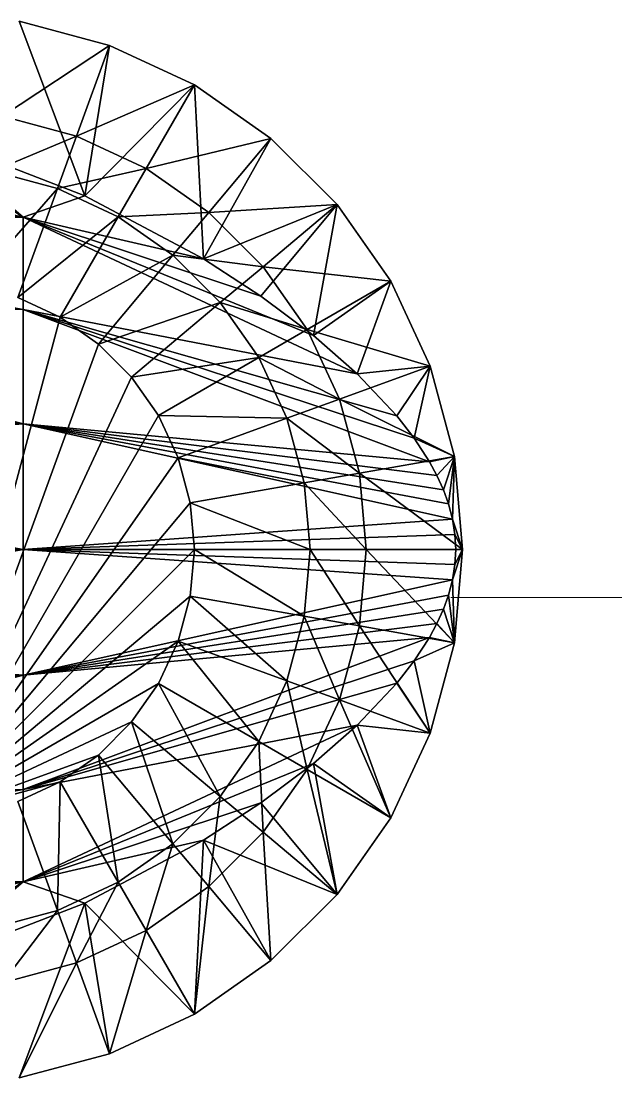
# Model space of a CAD drawing. Header units: inches. Extents: x 0 to 46333, y 12439 to 30520.
# Drawn here: x 13903.2 to 13945.4, y 18707.9 to 18782.9 of the extents above; entities that cross this region are included whole.
import ezdxf

# ---------------------------------------------------------------- set-up
doc = ezdxf.new("R2010")
doc.units = ezdxf.units.IN
doc.header["$MEASUREMENT"] = 0
doc.layers.add('DLX_FL1_LUM', color=7, linetype='Continuous', true_color=0xffd400)
doc.layers.add('WIRING', color=3, linetype='Continuous', lineweight=0)

msp = doc.modelspace()

# ---------------------------------------------------------------- linework, layer by layer
at = {"layer": 'DLX_FL1_LUM'}
for points in [[(13909.447, 18781.228, 0), (13903.034, 18782.946, 0)], [(13907.696, 18770.548, 0), (13903.034, 18782.946, 0)], [(13903.034, 18782.946, 0), (13909.447, 18781.228, 0)], [(13903.034, 18782.946, 0), (13907.696, 18770.548, 0)], [(13901.843, 18776.194, 0), (13909.447, 18781.228, 0)], [(13909.447, 18781.228, 0), (13901.843, 18776.194, 0)], [(13909.447, 18781.228, 0), (13907.101, 18774.785, 0)], [(13907.101, 18774.785, 0), (13909.447, 18781.228, 0)], [(13907.696, 18770.548, 0), (13909.447, 18781.228, 0)], [(13909.447, 18781.228, 0), (13907.696, 18770.548, 0)], [(13915.464, 18778.422, 0), (13909.447, 18781.228, 0)], [(13909.447, 18781.228, 0), (13915.464, 18778.422, 0)], [(13907.101, 18774.785, 0), (13915.464, 18778.422, 0)], [(13915.464, 18778.422, 0), (13907.101, 18774.785, 0)], [(13915.464, 18778.422, 0), (13907.696, 18770.548, 0)], [(13907.696, 18770.548, 0), (13915.464, 18778.422, 0)], [(13915.464, 18778.422, 0), (13912.036, 18772.484, 0)], [(13912.036, 18772.484, 0), (13915.464, 18778.422, 0)], [(13920.903, 18774.614, 0), (13915.464, 18778.422, 0)], [(13915.464, 18778.422, 0), (13920.903, 18774.614, 0)], [(13916.104, 18766.06, 0), (13915.464, 18778.422, 0)], [(13915.464, 18778.422, 0), (13916.104, 18766.06, 0)], [(13868.679, 18776.866, 0), (13903.301, 18769.018, 0)], [(13903.301, 18769.018, 0), (13868.679, 18776.866, 0)], [(13892.659, 18776.018, 0), (13903.301, 18769.018, 0)], [(13903.301, 18769.018, 0), (13892.659, 18776.018, 0)], [(13901.843, 18776.194, 0), (13907.101, 18774.785, 0)], [(13907.101, 18774.785, 0), (13901.843, 18776.194, 0)], [(13907.696, 18770.548, 0), (13896.42, 18774.91, 0)], [(13896.42, 18774.91, 0), (13903.301, 18769.018, 0)], [(13903.301, 18769.018, 0), (13896.42, 18774.91, 0)], [(13896.42, 18774.91, 0), (13907.696, 18770.548, 0)], [(13901.154, 18772.287, 0), (13907.101, 18774.785, 0)], [(13907.101, 18774.785, 0), (13901.154, 18772.287, 0)], [(13907.101, 18774.785, 0), (13905.745, 18771.057, 0)], [(13905.745, 18771.057, 0), (13907.101, 18774.785, 0)], [(13907.101, 18774.785, 0), (13912.036, 18772.484, 0)], [(13912.036, 18772.484, 0), (13907.101, 18774.785, 0)], [(13912.036, 18772.484, 0), (13920.903, 18774.614, 0)], [(13920.903, 18774.614, 0), (13912.036, 18772.484, 0)], [(13920.903, 18774.614, 0), (13916.104, 18766.06, 0)], [(13916.104, 18766.06, 0), (13920.903, 18774.614, 0)], [(13920.903, 18774.614, 0), (13916.495, 18769.361, 0)], [(13916.495, 18769.361, 0), (13920.903, 18774.614, 0)], [(13925.597, 18769.918, 0), (13920.903, 18774.614, 0)], [(13920.903, 18774.614, 0), (13925.597, 18769.918, 0)], [(13903.301, 18769.018, 0), (13868.679, 18773.229, 0)], [(13868.679, 18773.229, 0), (13903.301, 18769.018, 0)], [(13901.154, 18772.287, 0), (13905.745, 18771.057, 0)], [(13905.745, 18771.057, 0), (13901.154, 18772.287, 0)], [(13905.745, 18771.057, 0), (13912.036, 18772.484, 0)], [(13912.036, 18772.484, 0), (13905.745, 18771.057, 0)], [(13912.036, 18772.484, 0), (13910.052, 18769.049, 0)], [(13910.052, 18769.049, 0), (13912.036, 18772.484, 0)], [(13912.036, 18772.484, 0), (13916.495, 18769.361, 0)], [(13916.495, 18769.361, 0), (13912.036, 18772.484, 0)], [(13899.727, 18764.192, 0), (13905.745, 18771.057, 0)], [(13905.745, 18771.057, 0), (13899.727, 18764.192, 0)], [(13905.745, 18771.057, 0), (13902.933, 18763.332, 0)], [(13902.933, 18763.332, 0), (13905.745, 18771.057, 0)], [(13905.745, 18771.057, 0), (13910.052, 18769.049, 0)], [(13910.052, 18769.049, 0), (13905.745, 18771.057, 0)], [(13907.696, 18770.548, 0), (13903.301, 18769.018, 0)], [(13903.301, 18769.018, 0), (13907.696, 18770.548, 0)], [(13916.104, 18766.06, 0), (13907.696, 18770.548, 0)], [(13907.696, 18770.548, 0), (13916.104, 18766.06, 0)], [(13910.052, 18769.049, 0), (13916.495, 18769.361, 0)], [(13916.495, 18769.361, 0), (13910.052, 18769.049, 0)], [(13916.495, 18769.361, 0), (13913.945, 18766.322, 0)], [(13913.945, 18766.322, 0), (13916.495, 18769.361, 0)], [(13925.597, 18769.918, 0), (13916.104, 18766.06, 0)], [(13916.104, 18766.06, 0), (13925.597, 18769.918, 0)], [(13916.495, 18769.361, 0), (13925.597, 18769.918, 0)], [(13925.597, 18769.918, 0), (13916.495, 18769.361, 0)], [(13916.495, 18769.361, 0), (13920.344, 18765.512, 0)], [(13920.344, 18765.512, 0), (13916.495, 18769.361, 0)], [(13920.194, 18763.415, 0), (13925.597, 18769.918, 0)], [(13925.597, 18769.918, 0), (13920.194, 18763.415, 0)], [(13925.597, 18769.918, 0), (13920.344, 18765.512, 0)], [(13920.344, 18765.512, 0), (13925.597, 18769.918, 0)], [(13923.923, 18760.629, 0), (13925.597, 18769.918, 0)], [(13925.597, 18769.918, 0), (13923.923, 18760.629, 0)], [(13929.405, 18764.479, 0), (13925.597, 18769.918, 0)], [(13925.597, 18769.918, 0), (13929.405, 18764.479, 0)], [(13868.679, 18768.752, 0), (13903.301, 18769.018, 0)], [(13903.301, 18769.018, 0), (13868.679, 18768.752, 0)], [(13903.3, 18762.479, 0), (13868.679, 18768.752, 0)], [(13868.679, 18768.752, 0), (13903.3, 18762.479, 0)], [(13902.933, 18763.332, 0), (13910.052, 18769.049, 0)], [(13910.052, 18769.049, 0), (13902.933, 18763.332, 0)], [(13903.301, 18769.018, 0), (13903.3, 18762.479, 0)], [(13903.3, 18762.479, 0), (13903.301, 18769.018, 0)], [(13903.301, 18769.018, 0), (13916.104, 18766.06, 0)], [(13920.194, 18763.415, 0), (13903.301, 18769.018, 0)], [(13903.301, 18769.018, 0), (13920.194, 18763.415, 0)], [(13923.923, 18760.629, 0), (13903.301, 18769.018, 0)], [(13903.301, 18769.018, 0), (13923.923, 18760.629, 0)], [(13927.012, 18757.904, 0), (13903.301, 18769.018, 0)], [(13916.104, 18766.06, 0), (13903.301, 18769.018, 0)], [(13903.301, 18769.018, 0), (13927.012, 18757.904, 0)], [(13910.052, 18769.049, 0), (13905.942, 18761.929, 0)], [(13905.942, 18761.929, 0), (13910.052, 18769.049, 0)], [(13910.052, 18769.049, 0), (13913.945, 18766.322, 0)], [(13913.945, 18766.322, 0), (13910.052, 18769.049, 0)], [(13905.942, 18761.929, 0), (13913.945, 18766.322, 0)], [(13913.945, 18766.322, 0), (13905.942, 18761.929, 0)], [(13913.945, 18766.322, 0), (13908.66, 18760.025, 0)], [(13908.66, 18760.025, 0), (13913.945, 18766.322, 0)], [(13913.945, 18766.322, 0), (13920.344, 18765.512, 0)], [(13920.344, 18765.512, 0), (13913.945, 18766.322, 0)], [(13913.945, 18766.322, 0), (13917.305, 18762.961, 0)], [(13917.305, 18762.961, 0), (13913.945, 18766.322, 0)], [(13920.194, 18763.415, 0), (13916.104, 18766.06, 0)], [(13916.104, 18766.06, 0), (13920.194, 18763.415, 0)], [(13920.344, 18765.512, 0), (13917.305, 18762.961, 0)], [(13917.305, 18762.961, 0), (13920.344, 18765.512, 0)], [(13920.344, 18765.512, 0), (13929.405, 18764.479, 0)], [(13929.405, 18764.479, 0), (13920.344, 18765.512, 0)], [(13920.344, 18765.512, 0), (13923.467, 18761.052, 0)], [(13923.467, 18761.052, 0), (13920.344, 18765.512, 0)], [(13929.405, 18764.479, 0), (13923.467, 18761.052, 0)], [(13923.467, 18761.052, 0), (13929.405, 18764.479, 0)], [(13929.405, 18764.479, 0), (13923.923, 18760.629, 0)], [(13923.923, 18760.629, 0), (13929.405, 18764.479, 0)], [(13927.012, 18757.904, 0), (13929.405, 18764.479, 0)], [(13929.405, 18764.479, 0), (13927.012, 18757.904, 0)], [(13932.211, 18758.462, 0), (13929.405, 18764.479, 0)], [(13929.405, 18764.479, 0), (13932.211, 18758.462, 0)], [(13868.679, 18763.569, 0), (13903.3, 18754.369, 0)], [(13903.3, 18754.369, 0), (13868.679, 18763.569, 0)], [(13868.679, 18763.569, 0), (13903.3, 18762.479, 0)], [(13903.3, 18762.479, 0), (13868.679, 18763.569, 0)], [(13902.933, 18763.332, 0), (13905.942, 18761.929, 0)], [(13905.942, 18761.929, 0), (13902.933, 18763.332, 0)], [(13923.923, 18760.629, 0), (13920.194, 18763.415, 0)], [(13920.194, 18763.415, 0), (13923.923, 18760.629, 0)], [(13903.3, 18762.479, 0), (13903.3, 18754.369, 0)], [(13903.3, 18762.479, 0), (13929.839, 18754.914, 0)], [(13931.059, 18753.337, 0), (13903.3, 18762.479, 0)], [(13903.3, 18762.479, 0), (13931.059, 18753.337, 0)], [(13932.151, 18751.67, 0), (13903.3, 18762.479, 0)], [(13903.3, 18762.479, 0), (13927.012, 18757.904, 0)], [(13929.839, 18754.914, 0), (13903.3, 18762.479, 0)], [(13903.3, 18762.479, 0), (13932.151, 18751.67, 0)], [(13903.3, 18754.369, 0), (13903.3, 18762.479, 0)], [(13927.012, 18757.904, 0), (13903.3, 18762.479, 0)], [(13908.66, 18760.025, 0), (13917.305, 18762.961, 0)], [(13917.305, 18762.961, 0), (13908.66, 18760.025, 0)], [(13917.305, 18762.961, 0), (13911.008, 18757.677, 0)], [(13911.008, 18757.677, 0), (13917.305, 18762.961, 0)], [(13917.305, 18762.961, 0), (13923.467, 18761.052, 0)], [(13923.467, 18761.052, 0), (13917.305, 18762.961, 0)], [(13917.305, 18762.961, 0), (13920.031, 18759.068, 0)], [(13920.031, 18759.068, 0), (13917.305, 18762.961, 0)], [(13905.942, 18761.929, 0), (13896.418, 18726.393, 0)], [(13896.418, 18726.393, 0), (13905.942, 18761.929, 0)], [(13905.942, 18761.929, 0), (13908.66, 18760.025, 0)], [(13908.66, 18760.025, 0), (13905.942, 18761.929, 0)], [(13923.467, 18761.052, 0), (13920.031, 18759.068, 0)], [(13920.031, 18759.068, 0), (13923.467, 18761.052, 0)], [(13923.467, 18761.052, 0), (13932.211, 18758.462, 0)], [(13932.211, 18758.462, 0), (13923.467, 18761.052, 0)], [(13923.467, 18761.052, 0), (13925.768, 18756.117, 0)], [(13925.768, 18756.117, 0), (13923.467, 18761.052, 0)], [(13927.012, 18757.904, 0), (13923.923, 18760.629, 0)], [(13923.923, 18760.629, 0), (13927.012, 18757.904, 0)], [(13908.66, 18760.025, 0), (13896.418, 18726.393, 0)], [(13896.418, 18726.393, 0), (13908.66, 18760.025, 0)], [(13908.66, 18760.025, 0), (13911.008, 18757.677, 0)], [(13911.008, 18757.677, 0), (13908.66, 18760.025, 0)], [(13911.008, 18757.677, 0), (13920.031, 18759.068, 0)], [(13920.031, 18759.068, 0), (13911.008, 18757.677, 0)], [(13920.031, 18759.068, 0), (13912.912, 18754.959, 0)], [(13912.912, 18754.959, 0), (13920.031, 18759.068, 0)], [(13920.031, 18759.068, 0), (13925.768, 18756.117, 0)], [(13925.768, 18756.117, 0), (13920.031, 18759.068, 0)], [(13920.031, 18759.068, 0), (13922.039, 18754.761, 0)], [(13922.039, 18754.761, 0), (13920.031, 18759.068, 0)], [(13932.211, 18758.462, 0), (13925.768, 18756.117, 0)], [(13925.768, 18756.117, 0), (13932.211, 18758.462, 0)], [(13932.211, 18758.462, 0), (13927.012, 18757.904, 0)], [(13927.012, 18757.904, 0), (13932.211, 18758.462, 0)], [(13929.839, 18754.914, 0), (13932.211, 18758.462, 0)], [(13932.211, 18758.462, 0), (13929.839, 18754.914, 0)], [(13931.059, 18753.337, 0), (13932.211, 18758.462, 0)], [(13932.211, 18758.462, 0), (13931.059, 18753.337, 0)], [(13933.929, 18752.049, 0), (13932.211, 18758.462, 0)], [(13932.211, 18758.462, 0), (13933.929, 18752.049, 0)], [(13903.3, 18754.369, 0), (13868.678, 18757.839, 0)], [(13868.678, 18757.839, 0), (13903.3, 18754.369, 0)], [(13911.008, 18757.677, 0), (13896.418, 18726.393, 0)], [(13896.418, 18726.393, 0), (13911.008, 18757.677, 0)], [(13911.008, 18757.677, 0), (13912.912, 18754.959, 0)], [(13912.912, 18754.959, 0), (13911.008, 18757.677, 0)], [(13929.839, 18754.914, 0), (13927.012, 18757.904, 0)], [(13927.012, 18757.904, 0), (13929.839, 18754.914, 0)], [(13925.768, 18756.117, 0), (13922.039, 18754.761, 0)], [(13922.039, 18754.761, 0), (13925.768, 18756.117, 0)], [(13925.768, 18756.117, 0), (13933.929, 18752.049, 0)], [(13933.929, 18752.049, 0), (13925.768, 18756.117, 0)], [(13925.768, 18756.117, 0), (13927.177, 18750.859, 0)], [(13927.177, 18750.859, 0), (13925.768, 18756.117, 0)], [(13912.912, 18754.959, 0), (13896.418, 18726.393, 0)], [(13896.418, 18726.393, 0), (13912.912, 18754.959, 0)], [(13912.912, 18754.959, 0), (13922.039, 18754.761, 0)], [(13922.039, 18754.761, 0), (13912.912, 18754.959, 0)], [(13912.912, 18754.959, 0), (13914.314, 18751.95, 0)], [(13914.314, 18751.95, 0), (13912.912, 18754.959, 0)], [(13868.678, 18751.733, 0), (13903.3, 18754.369, 0)], [(13903.3, 18754.369, 0), (13868.678, 18751.733, 0)], [(13903.3, 18754.369, 0), (13903.3, 18745.436, 0)], [(13903.3, 18754.369, 0), (13932.151, 18751.67, 0)], [(13932.68, 18750.692, 0), (13903.3, 18754.369, 0)], [(13903.3, 18754.369, 0), (13933.144, 18749.68, 0)], [(13933.502, 18748.675, 0), (13903.3, 18754.369, 0)], [(13903.3, 18754.369, 0), (13933.502, 18748.675, 0)], [(13933.782, 18747.596, 0), (13903.3, 18754.369, 0)], [(13903.3, 18754.369, 0), (13932.68, 18750.692, 0)], [(13933.144, 18749.68, 0), (13903.3, 18754.369, 0)], [(13903.3, 18754.369, 0), (13933.782, 18747.596, 0)], [(13903.3, 18745.436, 0), (13903.3, 18754.369, 0)], [(13932.151, 18751.67, 0), (13903.3, 18754.369, 0)], [(13922.039, 18754.761, 0), (13914.314, 18751.95, 0)], [(13914.314, 18751.95, 0), (13922.039, 18754.761, 0)], [(13922.039, 18754.761, 0), (13927.177, 18750.859, 0)], [(13927.177, 18750.859, 0), (13922.039, 18754.761, 0)], [(13922.039, 18754.761, 0), (13923.269, 18750.171, 0)], [(13923.269, 18750.171, 0), (13922.039, 18754.761, 0)], [(13931.059, 18753.337, 0), (13929.839, 18754.914, 0)], [(13929.839, 18754.914, 0), (13931.059, 18753.337, 0)], [(13933.929, 18752.049, 0), (13931.059, 18753.337, 0)], [(13931.059, 18753.337, 0), (13933.929, 18752.049, 0)], [(13932.151, 18751.67, 0), (13931.059, 18753.337, 0)], [(13931.059, 18753.337, 0), (13932.151, 18751.67, 0)], [(13914.314, 18751.95, 0), (13896.418, 18726.393, 0)], [(13896.418, 18726.393, 0), (13914.314, 18751.95, 0)], [(13914.314, 18751.95, 0), (13923.269, 18750.171, 0)], [(13923.269, 18750.171, 0), (13914.314, 18751.95, 0)], [(13914.314, 18751.95, 0), (13915.174, 18748.743, 0)], [(13915.174, 18748.743, 0), (13914.314, 18751.95, 0)], [(13933.929, 18752.049, 0), (13927.177, 18750.859, 0)], [(13927.177, 18750.859, 0), (13933.929, 18752.049, 0)], [(13932.151, 18751.67, 0), (13933.929, 18752.049, 0)], [(13933.929, 18752.049, 0), (13932.151, 18751.67, 0)], [(13932.68, 18750.692, 0), (13933.929, 18752.049, 0)], [(13933.929, 18752.049, 0), (13932.68, 18750.692, 0)], [(13933.144, 18749.68, 0), (13933.929, 18752.049, 0)], [(13933.929, 18752.049, 0), (13933.144, 18749.68, 0)], [(13933.502, 18748.675, 0), (13933.929, 18752.049, 0)], [(13933.929, 18752.049, 0), (13933.502, 18748.675, 0)], [(13933.782, 18747.596, 0), (13933.929, 18752.049, 0)], [(13933.929, 18752.049, 0), (13933.782, 18747.596, 0)], [(13934.507, 18745.435, 0), (13933.929, 18752.049, 0)], [(13933.929, 18752.049, 0), (13934.507, 18745.435, 0)], [(13868.678, 18751.733, 0), (13903.3, 18745.436, 0)], [(13903.3, 18745.436, 0), (13868.678, 18751.733, 0)], [(13932.68, 18750.692, 0), (13932.151, 18751.67, 0)], [(13932.151, 18751.67, 0), (13932.68, 18750.692, 0)], [(13927.177, 18750.859, 0), (13923.269, 18750.171, 0)], [(13923.269, 18750.171, 0), (13927.177, 18750.859, 0)], [(13927.177, 18750.859, 0), (13934.507, 18745.435, 0)], [(13934.507, 18745.435, 0), (13927.177, 18750.859, 0)], [(13927.177, 18750.859, 0), (13927.651, 18745.436, 0)], [(13927.651, 18745.436, 0), (13927.177, 18750.859, 0)], [(13933.144, 18749.68, 0), (13932.68, 18750.692, 0)], [(13932.68, 18750.692, 0), (13933.144, 18749.68, 0)], [(13923.269, 18750.171, 0), (13915.174, 18748.743, 0)], [(13915.174, 18748.743, 0), (13923.269, 18750.171, 0)], [(13923.269, 18750.171, 0), (13927.651, 18745.436, 0)], [(13927.651, 18745.436, 0), (13923.269, 18750.171, 0)], [(13923.269, 18750.171, 0), (13923.683, 18745.436, 0)], [(13923.683, 18745.436, 0), (13923.269, 18750.171, 0)], [(13933.502, 18748.675, 0), (13933.144, 18749.68, 0)], [(13933.144, 18749.68, 0), (13933.502, 18748.675, 0)], [(13915.174, 18748.743, 0), (13896.418, 18726.393, 0)], [(13896.418, 18726.393, 0), (13915.174, 18748.743, 0)], [(13915.174, 18748.743, 0), (13923.683, 18745.436, 0)], [(13923.683, 18745.436, 0), (13915.174, 18748.743, 0)], [(13915.174, 18748.743, 0), (13915.463, 18745.436, 0)], [(13915.463, 18745.436, 0), (13915.174, 18748.743, 0)], [(13933.782, 18747.596, 0), (13933.502, 18748.675, 0)], [(13933.502, 18748.675, 0), (13933.782, 18747.596, 0)], [(13903.3, 18745.436, 0), (13933.782, 18747.596, 0)], [(13933.782, 18747.596, 0), (13903.3, 18745.436, 0)], [(13934.507, 18745.435, 0), (13933.782, 18747.596, 0)], [(13933.782, 18747.596, 0), (13934.507, 18745.435, 0)], [(13933.965, 18746.499, 0), (13933.782, 18747.596, 0)], [(13933.782, 18747.596, 0), (13933.965, 18746.499, 0)], [(13933.965, 18746.499, 0), (13903.3, 18745.436, 0)], [(13903.3, 18745.436, 0), (13933.965, 18746.499, 0)], [(13933.965, 18746.499, 0), (13934.507, 18745.435, 0)], [(13934.03, 18745.435, 0), (13933.965, 18746.499, 0)], [(13934.507, 18745.435, 0), (13933.965, 18746.499, 0)], [(13933.965, 18746.499, 0), (13934.03, 18745.435, 0)], [(13903.3, 18745.436, 0), (13868.678, 18745.438, 0)], [(13868.678, 18745.438, 0), (13903.3, 18745.436, 0)], [(13868.678, 18739.141, 0), (13903.3, 18745.436, 0)], [(13903.3, 18745.436, 0), (13868.678, 18739.141, 0)], [(13915.463, 18745.436, 0), (13896.418, 18726.393, 0)], [(13896.418, 18726.393, 0), (13915.463, 18745.436, 0)], [(13903.3, 18745.436, 0), (13903.299, 18736.504, 0)], [(13903.299, 18736.504, 0), (13903.3, 18745.436, 0)], [(13903.3, 18745.436, 0), (13934.03, 18745.435, 0)], [(13933.965, 18744.372, 0), (13903.3, 18745.436, 0)], [(13903.3, 18745.436, 0), (13933.965, 18744.372, 0)], [(13933.782, 18743.274, 0), (13903.3, 18745.436, 0)], [(13934.03, 18745.435, 0), (13903.3, 18745.436, 0)], [(13903.3, 18745.436, 0), (13933.782, 18743.274, 0)], [(13915.463, 18745.436, 0), (13915.174, 18742.129, 0)], [(13915.174, 18742.129, 0), (13915.463, 18745.436, 0)], [(13923.683, 18745.436, 0), (13915.463, 18745.436, 0)], [(13915.463, 18745.436, 0), (13923.269, 18740.701, 0)], [(13915.463, 18745.436, 0), (13923.683, 18745.436, 0)], [(13923.269, 18740.701, 0), (13915.463, 18745.436, 0)], [(13923.683, 18745.436, 0), (13923.269, 18740.701, 0)], [(13923.269, 18740.701, 0), (13923.683, 18745.436, 0)], [(13923.683, 18745.436, 0), (13927.176, 18740.012, 0)], [(13927.651, 18745.436, 0), (13923.683, 18745.436, 0)], [(13923.683, 18745.436, 0), (13927.651, 18745.436, 0)], [(13927.176, 18740.012, 0), (13923.683, 18745.436, 0)], [(13927.651, 18745.436, 0), (13927.176, 18740.012, 0)], [(13927.176, 18740.012, 0), (13927.651, 18745.436, 0)], [(13934.507, 18745.435, 0), (13927.651, 18745.436, 0)], [(13927.651, 18745.436, 0), (13933.929, 18738.821, 0)], [(13927.651, 18745.436, 0), (13934.507, 18745.435, 0)], [(13933.929, 18738.821, 0), (13927.651, 18745.436, 0)], [(13933.782, 18743.274, 0), (13934.507, 18745.435, 0)], [(13934.507, 18745.435, 0), (13933.782, 18743.274, 0)], [(13933.929, 18738.821, 0), (13934.507, 18745.435, 0)], [(13934.507, 18745.435, 0), (13933.929, 18738.821, 0)], [(13933.965, 18744.372, 0), (13934.507, 18745.435, 0)], [(13934.507, 18745.435, 0), (13933.965, 18744.372, 0)], [(13933.965, 18744.372, 0), (13934.03, 18745.435, 0)], [(13934.03, 18745.435, 0), (13933.965, 18744.372, 0)], [(13934.03, 18745.435, 0), (13934.507, 18745.435, 0)], [(13934.507, 18745.435, 0), (13934.03, 18745.435, 0)], [(13933.782, 18743.274, 0), (13933.965, 18744.372, 0)], [(13933.965, 18744.372, 0), (13933.782, 18743.274, 0)], [(13903.299, 18736.504, 0), (13933.782, 18743.274, 0)], [(13933.782, 18743.274, 0), (13903.299, 18736.504, 0)], [(13933.502, 18742.196, 0), (13933.782, 18743.274, 0)], [(13933.782, 18743.274, 0), (13933.502, 18742.196, 0)], [(13933.929, 18738.821, 0), (13933.782, 18743.274, 0)], [(13933.782, 18743.274, 0), (13933.929, 18738.821, 0)], [(13933.502, 18742.196, 0), (13903.299, 18736.504, 0)], [(13903.299, 18736.504, 0), (13933.502, 18742.196, 0)], [(13933.144, 18741.19, 0), (13933.502, 18742.196, 0)], [(13933.502, 18742.196, 0), (13933.144, 18741.19, 0)], [(13933.502, 18742.196, 0), (13933.929, 18738.821, 0)], [(13933.929, 18738.821, 0), (13933.502, 18742.196, 0)], [(13915.174, 18742.129, 0), (13896.418, 18726.393, 0)], [(13896.418, 18726.393, 0), (13915.174, 18742.129, 0)], [(13915.174, 18742.129, 0), (13914.314, 18738.923, 0)], [(13914.314, 18738.923, 0), (13915.174, 18742.129, 0)], [(13923.269, 18740.701, 0), (13915.174, 18742.129, 0)], [(13915.174, 18742.129, 0), (13922.039, 18736.11, 0)], [(13915.174, 18742.129, 0), (13923.269, 18740.701, 0)], [(13922.039, 18736.11, 0), (13915.174, 18742.129, 0)], [(13903.299, 18736.504, 0), (13933.144, 18741.19, 0)], [(13933.144, 18741.19, 0), (13903.299, 18736.504, 0)], [(13923.269, 18740.701, 0), (13922.039, 18736.11, 0)], [(13922.039, 18736.11, 0), (13923.269, 18740.701, 0)], [(13923.269, 18740.701, 0), (13925.767, 18734.754, 0)], [(13927.176, 18740.012, 0), (13923.269, 18740.701, 0)], [(13923.269, 18740.701, 0), (13927.176, 18740.012, 0)], [(13925.767, 18734.754, 0), (13923.269, 18740.701, 0)], [(13932.679, 18740.18, 0), (13933.144, 18741.19, 0)], [(13933.144, 18741.19, 0), (13932.679, 18740.18, 0)], [(13933.144, 18741.19, 0), (13933.929, 18738.821, 0)], [(13933.929, 18738.821, 0), (13933.144, 18741.19, 0)], [(13932.679, 18740.18, 0), (13903.299, 18736.504, 0)], [(13903.299, 18736.504, 0), (13932.679, 18740.18, 0)], [(13927.176, 18740.012, 0), (13925.767, 18734.754, 0)], [(13925.767, 18734.754, 0), (13927.176, 18740.012, 0)], [(13933.929, 18738.821, 0), (13927.176, 18740.012, 0)], [(13927.176, 18740.012, 0), (13932.21, 18732.408, 0)], [(13927.176, 18740.012, 0), (13933.929, 18738.821, 0)], [(13932.21, 18732.408, 0), (13927.176, 18740.012, 0)], [(13932.151, 18739.2, 0), (13932.679, 18740.18, 0)], [(13932.679, 18740.18, 0), (13932.151, 18739.2, 0)], [(13932.679, 18740.18, 0), (13933.929, 18738.821, 0)], [(13933.929, 18738.821, 0), (13932.679, 18740.18, 0)], [(13903.299, 18736.504, 0), (13932.151, 18739.2, 0)], [(13932.151, 18739.2, 0), (13903.299, 18728.394, 0)], [(13932.151, 18739.2, 0), (13903.299, 18736.504, 0)], [(13903.299, 18728.394, 0), (13932.151, 18739.2, 0)], [(13931.059, 18737.534, 0), (13932.151, 18739.2, 0)], [(13932.151, 18739.2, 0), (13931.059, 18737.534, 0)], [(13932.151, 18739.2, 0), (13933.929, 18738.821, 0)], [(13933.929, 18738.821, 0), (13932.151, 18739.2, 0)], [(13868.678, 18739.141, 0), (13903.299, 18736.504, 0)], [(13903.299, 18736.504, 0), (13868.678, 18739.141, 0)], [(13914.314, 18738.923, 0), (13896.418, 18726.393, 0)], [(13896.418, 18726.393, 0), (13914.314, 18738.923, 0)], [(13914.314, 18738.923, 0), (13912.911, 18735.914, 0)], [(13912.911, 18735.914, 0), (13914.314, 18738.923, 0)], [(13922.039, 18736.11, 0), (13914.314, 18738.923, 0)], [(13914.314, 18738.923, 0), (13920.03, 18731.803, 0)], [(13914.314, 18738.923, 0), (13922.039, 18736.11, 0)], [(13920.03, 18731.803, 0), (13914.314, 18738.923, 0)], [(13931.059, 18737.534, 0), (13933.929, 18738.821, 0)], [(13933.929, 18738.821, 0), (13931.059, 18737.534, 0)], [(13932.21, 18732.408, 0), (13933.929, 18738.821, 0)], [(13933.929, 18738.821, 0), (13932.21, 18732.408, 0)], [(13931.059, 18737.534, 0), (13903.299, 18728.394, 0)], [(13903.299, 18728.394, 0), (13931.059, 18737.534, 0)], [(13929.838, 18735.957, 0), (13931.059, 18737.534, 0)], [(13931.059, 18737.534, 0), (13929.838, 18735.957, 0)], [(13932.21, 18732.408, 0), (13931.059, 18737.534, 0)], [(13931.059, 18737.534, 0), (13932.21, 18732.408, 0)], [(13868.677, 18727.306, 0), (13903.299, 18736.504, 0)], [(13903.299, 18736.504, 0), (13868.677, 18727.306, 0)], [(13903.299, 18736.504, 0), (13868.678, 18733.036, 0)], [(13868.678, 18733.036, 0), (13903.299, 18736.504, 0)], [(13903.299, 18736.504, 0), (13903.299, 18728.394, 0)], [(13903.299, 18728.394, 0), (13903.299, 18736.504, 0)], [(13912.911, 18735.914, 0), (13896.418, 18726.393, 0)], [(13896.418, 18726.393, 0), (13912.911, 18735.914, 0)], [(13903.299, 18728.394, 0), (13929.838, 18735.957, 0)], [(13929.838, 18735.957, 0), (13903.299, 18728.394, 0)], [(13912.911, 18735.914, 0), (13911.007, 18733.195, 0)], [(13911.007, 18733.195, 0), (13912.911, 18735.914, 0)], [(13920.03, 18731.803, 0), (13912.911, 18735.914, 0)], [(13912.911, 18735.914, 0), (13917.304, 18727.911, 0)], [(13912.911, 18735.914, 0), (13920.03, 18731.803, 0)], [(13917.304, 18727.911, 0), (13912.911, 18735.914, 0)], [(13922.039, 18736.11, 0), (13920.03, 18731.803, 0)], [(13920.03, 18731.803, 0), (13922.039, 18736.11, 0)], [(13922.039, 18736.11, 0), (13923.466, 18729.82, 0)], [(13925.767, 18734.754, 0), (13922.039, 18736.11, 0)], [(13922.039, 18736.11, 0), (13925.767, 18734.754, 0)], [(13923.466, 18729.82, 0), (13922.039, 18736.11, 0)], [(13927.011, 18732.967, 0), (13929.838, 18735.957, 0)], [(13929.838, 18735.957, 0), (13927.011, 18732.967, 0)], [(13929.838, 18735.957, 0), (13932.21, 18732.408, 0)], [(13932.21, 18732.408, 0), (13929.838, 18735.957, 0)], [(13925.767, 18734.754, 0), (13923.466, 18729.82, 0)], [(13923.466, 18729.82, 0), (13925.767, 18734.754, 0)], [(13932.21, 18732.408, 0), (13925.767, 18734.754, 0)], [(13925.767, 18734.754, 0), (13929.403, 18726.392, 0)], [(13925.767, 18734.754, 0), (13932.21, 18732.408, 0)], [(13929.403, 18726.392, 0), (13925.767, 18734.754, 0)], [(13911.007, 18733.195, 0), (13896.418, 18726.393, 0)], [(13896.418, 18726.393, 0), (13911.007, 18733.195, 0)], [(13911.007, 18733.195, 0), (13908.659, 18730.847, 0)], [(13908.659, 18730.847, 0), (13911.007, 18733.195, 0)], [(13917.304, 18727.911, 0), (13911.007, 18733.195, 0)], [(13911.007, 18733.195, 0), (13913.944, 18724.55, 0)], [(13911.007, 18733.195, 0), (13917.304, 18727.911, 0)], [(13913.944, 18724.55, 0), (13911.007, 18733.195, 0)], [(13927.011, 18732.967, 0), (13903.299, 18728.394, 0)], [(13903.299, 18721.854, 0), (13927.011, 18732.967, 0)], [(13903.299, 18728.394, 0), (13927.011, 18732.967, 0)], [(13927.011, 18732.967, 0), (13903.299, 18721.854, 0)], [(13923.922, 18730.242, 0), (13927.011, 18732.967, 0)], [(13927.011, 18732.967, 0), (13923.922, 18730.242, 0)], [(13927.011, 18732.967, 0), (13932.21, 18732.408, 0)], [(13929.403, 18726.392, 0), (13927.011, 18732.967, 0)], [(13927.011, 18732.967, 0), (13929.403, 18726.392, 0)], [(13932.21, 18732.408, 0), (13927.011, 18732.967, 0)], [(13920.03, 18731.803, 0), (13917.304, 18727.911, 0)], [(13917.304, 18727.911, 0), (13920.03, 18731.803, 0)], [(13920.03, 18731.803, 0), (13920.343, 18725.36, 0)], [(13923.466, 18729.82, 0), (13920.03, 18731.803, 0)], [(13920.03, 18731.803, 0), (13923.466, 18729.82, 0)], [(13920.343, 18725.36, 0), (13920.03, 18731.803, 0)], [(13929.403, 18726.392, 0), (13932.21, 18732.408, 0)], [(13932.21, 18732.408, 0), (13929.403, 18726.392, 0)], [(13908.659, 18730.847, 0), (13896.418, 18726.393, 0)], [(13896.418, 18726.393, 0), (13908.659, 18730.847, 0)], [(13923.922, 18730.242, 0), (13903.299, 18721.854, 0)], [(13903.299, 18721.854, 0), (13923.922, 18730.242, 0)], [(13908.659, 18730.847, 0), (13905.94, 18728.944, 0)], [(13905.94, 18728.944, 0), (13908.659, 18730.847, 0)], [(13913.944, 18724.55, 0), (13908.659, 18730.847, 0)], [(13908.659, 18730.847, 0), (13910.05, 18721.824, 0)], [(13908.659, 18730.847, 0), (13913.944, 18724.55, 0)], [(13910.05, 18721.824, 0), (13908.659, 18730.847, 0)], [(13920.193, 18727.457, 0), (13923.922, 18730.242, 0)], [(13923.922, 18730.242, 0), (13920.193, 18727.457, 0)], [(13923.922, 18730.242, 0), (13929.403, 18726.392, 0)], [(13925.595, 18720.953, 0), (13923.922, 18730.242, 0)], [(13923.922, 18730.242, 0), (13925.595, 18720.953, 0)], [(13929.403, 18726.392, 0), (13923.922, 18730.242, 0)], [(13923.466, 18729.82, 0), (13920.343, 18725.36, 0)], [(13920.343, 18725.36, 0), (13923.466, 18729.82, 0)], [(13929.403, 18726.392, 0), (13923.466, 18729.82, 0)], [(13923.466, 18729.82, 0), (13925.595, 18720.953, 0)], [(13923.466, 18729.82, 0), (13929.403, 18726.392, 0)], [(13925.595, 18720.953, 0), (13923.466, 18729.82, 0)], [(13905.94, 18728.944, 0), (13896.418, 18726.393, 0)], [(13896.418, 18726.393, 0), (13905.94, 18728.944, 0)], [(13905.94, 18728.944, 0), (13902.932, 18727.541, 0)], [(13902.932, 18727.541, 0), (13905.94, 18728.944, 0)], [(13905.94, 18728.944, 0), (13905.743, 18719.816, 0)], [(13905.743, 18719.816, 0), (13905.94, 18728.944, 0)], [(13910.05, 18721.824, 0), (13905.94, 18728.944, 0)], [(13905.94, 18728.944, 0), (13910.05, 18721.824, 0)], [(13868.677, 18722.124, 0), (13903.299, 18728.394, 0)], [(13903.299, 18728.394, 0), (13868.677, 18727.306, 0)], [(13903.299, 18728.394, 0), (13868.677, 18722.124, 0)], [(13868.677, 18727.306, 0), (13903.299, 18728.394, 0)], [(13903.299, 18728.394, 0), (13903.299, 18721.854, 0)], [(13903.299, 18721.854, 0), (13903.299, 18728.394, 0)], [(13917.304, 18727.911, 0), (13913.944, 18724.55, 0)], [(13913.944, 18724.55, 0), (13917.304, 18727.911, 0)], [(13917.304, 18727.911, 0), (13916.493, 18721.511, 0)], [(13916.493, 18721.511, 0), (13917.304, 18727.911, 0)], [(13920.343, 18725.36, 0), (13917.304, 18727.911, 0)], [(13917.304, 18727.911, 0), (13920.343, 18725.36, 0)], [(13905.743, 18719.816, 0), (13902.932, 18727.541, 0)], [(13902.932, 18727.541, 0), (13905.743, 18719.816, 0)], [(13903.299, 18721.854, 0), (13920.193, 18727.457, 0)], [(13920.193, 18727.457, 0), (13903.299, 18721.854, 0)], [(13916.102, 18724.812, 0), (13920.193, 18727.457, 0)], [(13920.193, 18727.457, 0), (13916.102, 18724.812, 0)], [(13920.193, 18727.457, 0), (13925.595, 18720.953, 0)], [(13925.595, 18720.953, 0), (13920.193, 18727.457, 0)], [(13925.595, 18720.953, 0), (13929.403, 18726.392, 0)], [(13929.403, 18726.392, 0), (13925.595, 18720.953, 0)], [(13920.343, 18725.36, 0), (13916.493, 18721.511, 0)], [(13916.493, 18721.511, 0), (13920.343, 18725.36, 0)], [(13925.595, 18720.953, 0), (13920.343, 18725.36, 0)], [(13920.343, 18725.36, 0), (13920.901, 18716.258, 0)], [(13920.343, 18725.36, 0), (13925.595, 18720.953, 0)], [(13920.901, 18716.258, 0), (13920.343, 18725.36, 0)], [(13916.102, 18724.812, 0), (13903.299, 18721.854, 0)], [(13903.299, 18721.854, 0), (13916.102, 18724.812, 0)], [(13907.694, 18720.324, 0), (13916.102, 18724.812, 0)], [(13916.102, 18724.812, 0), (13907.694, 18720.324, 0)], [(13913.944, 18724.55, 0), (13910.05, 18721.824, 0)], [(13910.05, 18721.824, 0), (13913.944, 18724.55, 0)], [(13913.944, 18724.55, 0), (13912.034, 18718.388, 0)], [(13912.034, 18718.388, 0), (13913.944, 18724.55, 0)], [(13916.493, 18721.511, 0), (13913.944, 18724.55, 0)], [(13913.944, 18724.55, 0), (13916.493, 18721.511, 0)], [(13915.462, 18712.45, 0), (13916.102, 18724.812, 0)], [(13916.102, 18724.812, 0), (13915.462, 18712.45, 0)], [(13916.102, 18724.812, 0), (13920.901, 18716.258, 0)], [(13916.102, 18724.812, 0), (13925.595, 18720.953, 0)], [(13920.901, 18716.258, 0), (13916.102, 18724.812, 0)], [(13925.595, 18720.953, 0), (13916.102, 18724.812, 0)], [(13868.677, 18722.124, 0), (13903.299, 18721.854, 0)], [(13903.299, 18721.854, 0), (13868.677, 18722.124, 0)], [(13903.299, 18721.854, 0), (13868.677, 18717.646, 0)], [(13868.677, 18714.01, 0), (13903.299, 18721.854, 0)], [(13903.299, 18721.854, 0), (13868.677, 18714.01, 0)], [(13868.677, 18717.646, 0), (13903.299, 18721.854, 0)], [(13903.299, 18721.854, 0), (13892.656, 18714.856, 0)], [(13892.656, 18714.856, 0), (13903.299, 18721.854, 0)], [(13896.417, 18715.963, 0), (13903.299, 18721.854, 0)], [(13903.299, 18721.854, 0), (13896.417, 18715.963, 0)], [(13907.694, 18720.324, 0), (13903.299, 18721.854, 0)], [(13903.299, 18721.854, 0), (13907.694, 18720.324, 0)], [(13910.05, 18721.824, 0), (13905.743, 18719.816, 0)], [(13905.743, 18719.816, 0), (13910.05, 18721.824, 0)], [(13910.05, 18721.824, 0), (13907.099, 18716.088, 0)], [(13907.099, 18716.088, 0), (13910.05, 18721.824, 0)], [(13912.034, 18718.388, 0), (13910.05, 18721.824, 0)], [(13910.05, 18721.824, 0), (13912.034, 18718.388, 0)], [(13916.493, 18721.511, 0), (13912.034, 18718.388, 0)], [(13912.034, 18718.388, 0), (13916.493, 18721.511, 0)], [(13916.493, 18721.511, 0), (13915.462, 18712.45, 0)], [(13915.462, 18712.45, 0), (13916.493, 18721.511, 0)], [(13920.901, 18716.258, 0), (13916.493, 18721.511, 0)], [(13916.493, 18721.511, 0), (13920.901, 18716.258, 0)], [(13920.901, 18716.258, 0), (13925.595, 18720.953, 0)], [(13925.595, 18720.953, 0), (13920.901, 18716.258, 0)], [(13896.417, 18715.963, 0), (13907.694, 18720.324, 0)], [(13907.694, 18720.324, 0), (13896.417, 18715.963, 0)], [(13905.743, 18719.816, 0), (13901.152, 18718.586, 0)], [(13901.152, 18718.586, 0), (13905.743, 18719.816, 0)], [(13905.743, 18719.816, 0), (13901.841, 18714.679, 0)], [(13901.841, 18714.679, 0), (13905.743, 18719.816, 0)], [(13903.031, 18707.927, 0), (13907.694, 18720.324, 0)], [(13907.694, 18720.324, 0), (13903.031, 18707.927, 0)], [(13907.099, 18716.088, 0), (13905.743, 18719.816, 0)], [(13905.743, 18719.816, 0), (13907.099, 18716.088, 0)], [(13907.694, 18720.324, 0), (13915.462, 18712.45, 0)], [(13909.444, 18709.644, 0), (13907.694, 18720.324, 0)], [(13907.694, 18720.324, 0), (13909.444, 18709.644, 0)], [(13915.462, 18712.45, 0), (13907.694, 18720.324, 0)], [(13912.034, 18718.388, 0), (13907.099, 18716.088, 0)], [(13907.099, 18716.088, 0), (13912.034, 18718.388, 0)], [(13912.034, 18718.388, 0), (13909.444, 18709.644, 0)], [(13909.444, 18709.644, 0), (13912.034, 18718.388, 0)], [(13915.462, 18712.45, 0), (13912.034, 18718.388, 0)], [(13912.034, 18718.388, 0), (13915.462, 18712.45, 0)], [(13907.099, 18716.088, 0), (13901.841, 18714.679, 0)], [(13901.841, 18714.679, 0), (13907.099, 18716.088, 0)], [(13907.099, 18716.088, 0), (13903.031, 18707.927, 0)], [(13903.031, 18707.927, 0), (13907.099, 18716.088, 0)], [(13909.444, 18709.644, 0), (13907.099, 18716.088, 0)], [(13907.099, 18716.088, 0), (13909.444, 18709.644, 0)], [(13915.462, 18712.45, 0), (13920.901, 18716.258, 0)], [(13920.901, 18716.258, 0), (13915.462, 18712.45, 0)], [(13909.444, 18709.644, 0), (13915.462, 18712.45, 0)], [(13915.462, 18712.45, 0), (13909.444, 18709.644, 0)], [(13903.031, 18707.927, 0), (13909.444, 18709.644, 0)], [(13909.444, 18709.644, 0), (13903.031, 18707.927, 0)]]:
    msp.add_polyline3d(points, dxfattribs=at)
at = {"layer": 'WIRING'}
msp.add_line((13933.672, 18742.02), (14520.916, 18742.02), dxfattribs=at)

doc.saveas('drawing.dxf')
